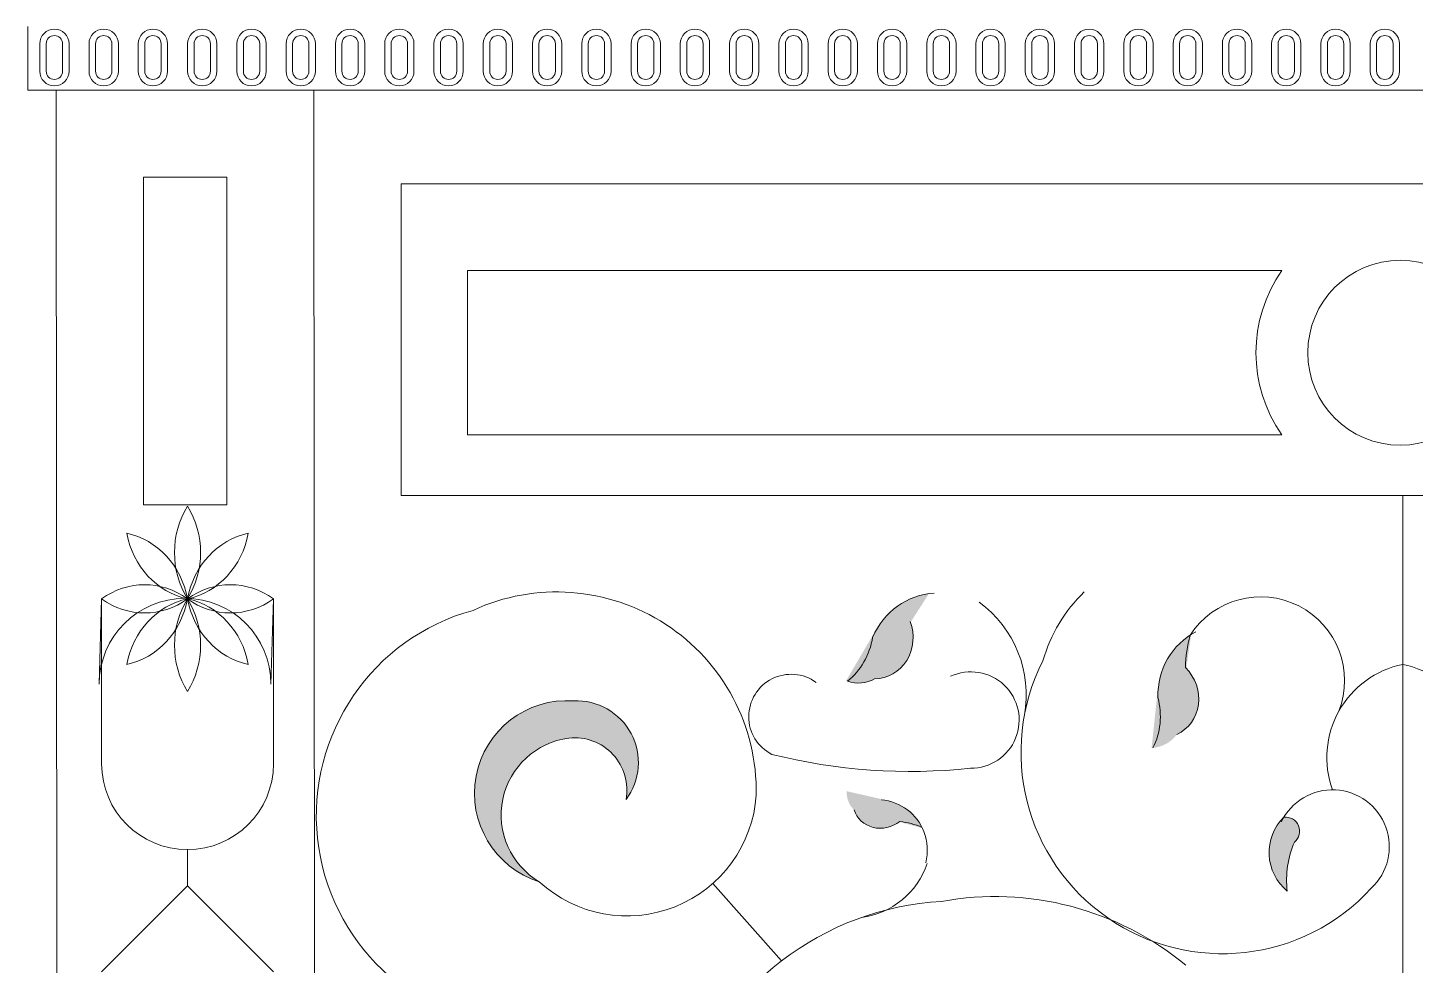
# Model space of a CAD drawing. Header units: inches. Extents: x 16.3 to 32.1, y 12.3 to 22.2.
# Drawn here: x 22.383 to 22.6787, y 18.3746 to 18.5745 of the extents above; entities that cross this region are included whole.
import ezdxf

# ---------------------------------------------------------------- set-up
doc = ezdxf.new("R2010")
doc.units = ezdxf.units.IN
doc.header["$MEASUREMENT"] = 0

msp = doc.modelspace()

# ---------------------------------------------------------------- hatches: boundary and pattern name
at = {"lineweight": 9}
h = msp.add_hatch(color=256, dxfattribs=at)
edge = h.paths.add_edge_path()
edge.add_ellipse((22.55956309772744, 18.44296237818249), major_axis=(0.003054262308462937, -0.007665959079349591), ratio=0.9263397930872965, start_angle=-37.75061388109561, end_angle=6.873714573109679)
edge.add_ellipse((22.56284745219002, 18.44497706495938), major_axis=(0.00347163578568185, -0.00871353380384566), ratio=0.9263397930854986, start_angle=-19.37108921013593, end_angle=88.20810283037177)
edge.add_ellipse((22.59318868372138, 18.43589682463431), major_axis=(0.009643824668901823, -0.0242052442896821), ratio=0.9263397930932752, start_angle=205.729590092741, end_angle=221.9704802523244, ccw=False)
edge.add_ellipse((22.57794475481872, 18.43676498136342), major_axis=(0.006442454473310687, -0.01617005593319201), ratio=0.9263397930883474, start_angle=167.965708002471, end_angle=222.9513737979469)
edge.add_ellipse((22.54798880451027, 18.44820814965419), major_axis=(0.006034337096128615, -0.01514571329398146), ratio=0.9263397930863889, start_angle=375.8734773890548, end_angle=416.5875187406145, ccw=False)
h = msp.add_hatch(color=256, dxfattribs=at)
edge = h.paths.add_edge_path()
edge.add_ellipse((22.62130833427758, 18.42885319259108), major_axis=(0.00594062797851342, -0.005727511333560475), ratio=0.9263397930872971, start_angle=-37.75061388109562, end_angle=6.873714573109677)
edge.add_ellipse((22.62347134698388, 18.43204181660446), major_axis=(0.006752431388141991, -0.006510191758129875), ratio=0.9263397930854984, start_angle=-19.37108921013593, end_angle=88.20810283037177)
edge.add_ellipse((22.65485939310835, 18.43626457112296), major_axis=(0.01875751617594094, -0.01808460097090957), ratio=0.9263397930932749, start_angle=205.729590092741, end_angle=221.9704802523244, ccw=False)
edge.add_ellipse((22.64061098004011, 18.43077696786016), major_axis=(0.01253075912576361, -0.01208122527955386), ratio=0.9263397930883468, start_angle=167.965708002471, end_angle=222.9513737979469)
edge.add_ellipse((22.60860076899417, 18.42886609157875), major_axis=(0.01173695909652754, -0.01131590237407694), ratio=0.926339793086389, start_angle=375.8734773890548, end_angle=416.5875187406145, ccw=False)
for points in [[(22.49830966280404, 18.42307181455041, -0.501541761877517), (22.5104747395152, 18.40994738925813, 0.6344124819784599), (22.49929593340615, 18.43099361650834, 0.8890552406652162), (22.49198360226188, 18.39244815553124, -0.7148687783601007)], [(22.65288936439548, 18.40090228114105, 0.7520325571074201), (22.65065623091597, 18.40620646960841, 0.4446220346575475), (22.65137651585096, 18.39046001567981, -0.128167594988372)]]:
    msp.add_hatch(color=256, dxfattribs=at).paths.add_polyline_path(points)
h = msp.add_hatch(color=256, dxfattribs=at)
edge = h.paths.add_edge_path()
edge.add_ellipse((22.56309724392818, 18.41189094897799), major_axis=(-0.004474112844140871, -0.003653639721828371), ratio=0.9263397930872967, start_angle=-37.75061388109561, end_angle=6.873714573109678)
edge.add_ellipse((22.56513397289576, 18.41012282874379), major_axis=(-0.005085512863547964, -0.004152919797021072), ratio=0.9263397930854984, start_angle=-19.37108921013593, end_angle=88.20810283037177)
edge.add_ellipse((22.56546344030418, 18.38795570019933), major_axis=(-0.01412699875585865, -0.01153635717122808), ratio=0.9263397930932754, start_angle=205.729590092741, end_angle=221.9704802523244, ccw=False)
edge.add_ellipse((22.56283202193323, 18.39831474740214), major_axis=(-0.009437391224270246, -0.007706740676606086), ratio=0.9263397930883472, start_angle=167.965708002471, end_angle=222.9513737979469)
edge.add_ellipse((22.56416109696433, 18.42072240320733), major_axis=(-0.00883955023508259, -0.0072185331456135), ratio=0.9263397930863889, start_angle=375.8734773890548, end_angle=416.5875187406145, ccw=False)

# ---------------------------------------------------------------- linework, layer by layer
for p, q in [((22.38296662207757, 18.57475894064459), (22.38296662207757, 18.56118154882159)), ((22.38552419495705, 18.5710509273542), (22.38552419495705, 18.56519011246716)), ((22.38690551921884, 18.5710509273542), (22.38690551921884, 18.56519011246716)), ((22.39038965877411, 18.5710509273542), (22.39038965877411, 18.56519011246716)), ((22.3917709830359, 18.5710509273542), (22.3917709830359, 18.56519011246716)), ((22.39602515864946, 18.5710509273542), (22.39602515864946, 18.56519011246716)), ((22.39740648291125, 18.5710509273542), (22.39740648291125, 18.56519011246716)), ((22.40089062246724, 18.5710509273542), (22.40089062246724, 18.56519011246716)), ((22.40227194672903, 18.5710509273542), (22.40227194672903, 18.56519011246716)), ((22.40652612234188, 18.5710509273542), (22.40652612234188, 18.56519011246716)), ((22.40790744660367, 18.5710509273542), (22.40790744660367, 18.56519011246716)), ((22.41139158615893, 18.5710509273542), (22.41139158615893, 18.56519011246716)), ((22.41277291042072, 18.5710509273542), (22.41277291042072, 18.56519011246716)), ((22.41702708603428, 18.5710509273542), (22.41702708603428, 18.56519011246716)), ((22.41840841029607, 18.5710509273542), (22.41840841029607, 18.56519011246716)), ((22.42189254985207, 18.5710509273542), (22.42189254985207, 18.56519011246716)), ((22.42327387411385, 18.5710509273542), (22.42327387411385, 18.56519011246716)), ((22.4275280497267, 18.5710509273542), (22.4275280497267, 18.56519011246716)), ((22.42890937398848, 18.5710509273542), (22.42890937398848, 18.56519011246716)), ((22.43239351354447, 18.5710509273542), (22.43239351354447, 18.56519011246716)), ((22.43377483780554, 18.5710509273542), (22.43377483780554, 18.56519011246716)), ((22.43802901341984, 18.5710509273542), (22.43802901341984, 18.56519011246716)), ((22.43941033768162, 18.5710509273542), (22.43941033768162, 18.56519011246716)), ((22.44289447723688, 18.5710509273542), (22.44289447723688, 18.56519011246716)), ((22.44427580149867, 18.5710509273542), (22.44427580149867, 18.56519011246716)), ((22.44852997711152, 18.5710509273542), (22.44852997711152, 18.56519011246716)), ((22.44991130137331, 18.5710509273542), (22.44991130137331, 18.56519011246716)), ((22.4533954409293, 18.5710509273542), (22.4533954409293, 18.56519011246716)), ((22.45477676519108, 18.5710509273542), (22.45477676519108, 18.56519011246716)), ((22.45903094080465, 18.5710509273542), (22.45903094080465, 18.56519011246716)), ((22.46041226506644, 18.5710509273542), (22.46041226506644, 18.56519011246716)), ((22.46389640462171, 18.5710509273542), (22.46389640462171, 18.56519011246716)), ((22.46527772888349, 18.5710509273542), (22.46527772888349, 18.56519011246716)), ((22.46953190449706, 18.5710509273542), (22.46953190449706, 18.56519011246716)), ((22.47091322875812, 18.5710509273542), (22.47091322875812, 18.56519011246716)), ((22.47439736831411, 18.5710509273542), (22.47439736831411, 18.56519011246716)), ((22.4757786925759, 18.5710509273542), (22.4757786925759, 18.56519011246716)), ((22.48003286818875, 18.5710509273542), (22.48003286818875, 18.56519011246716)), ((22.48141419245054, 18.5710509273542), (22.48141419245054, 18.56519011246716)), ((22.48489833200652, 18.5710509273542), (22.48489833200652, 18.56519011246716)), ((22.48627965626831, 18.5710509273542), (22.48627965626831, 18.56519011246716)), ((22.49053383188188, 18.5710509273542), (22.49053383188188, 18.56519011246716)), ((22.49191515614367, 18.5710509273542), (22.49191515614367, 18.56519011246716)), ((22.49539929569894, 18.5710509273542), (22.49539929569894, 18.56519011246716)), ((22.49678061996072, 18.5710509273542), (22.49678061996072, 18.56519011246716)), ((22.50103479557429, 18.5710509273542), (22.50103479557429, 18.56519011246716)), ((22.50241611983608, 18.5710509273542), (22.50241611983608, 18.56519011246716)), ((22.50590025939207, 18.5710509273542), (22.50590025939207, 18.56519011246716)), ((22.50728158365386, 18.5710509273542), (22.50728158365386, 18.56519011246716)), ((22.51153575926671, 18.5710509273542), (22.51153575926671, 18.56519011246716)), ((22.51291708352849, 18.5710509273542), (22.51291708352849, 18.56519011246716)), ((22.51640122308448, 18.5710509273542), (22.51640122308448, 18.56519011246716)), ((22.51778254734554, 18.5710509273542), (22.51778254734554, 18.56519011246716)), ((22.52203672295911, 18.5710509273542), (22.52203672295911, 18.56519011246716)), ((22.5234180472209, 18.5710509273542), (22.5234180472209, 18.56519011246716)), ((22.52690218677617, 18.5710509273542), (22.52690218677617, 18.56519011246716)), ((22.52828351103796, 18.5710509273542), (22.52828351103796, 18.56519011246716)), ((22.53253768665152, 18.5710509273542), (22.53253768665152, 18.56519011246716)), ((22.53391901091331, 18.5710509273542), (22.53391901091331, 18.56519011246716)), ((22.5374031504693, 18.5710509273542), (22.5374031504693, 18.56519011246716)), ((22.53878447473108, 18.5710509273542), (22.53878447473108, 18.56519011246716)), ((22.54303865034394, 18.5710509273542), (22.54303865034394, 18.56519011246716)), ((22.54441997460572, 18.5710509273542), (22.54441997460572, 18.56519011246716)), ((22.54790411416099, 18.5710509273542), (22.54790411416099, 18.56519011246716)), ((22.54928543842278, 18.5710509273542), (22.54928543842278, 18.56519011246716)), ((22.55353961403706, 18.5710509273542), (22.55353961403706, 18.56519011246716)), ((22.55492093829813, 18.5710509273542), (22.55492093829813, 18.56519011246716)), ((22.55840507785413, 18.5710509273542), (22.55840507785413, 18.56519011246716)), ((22.55978640211591, 18.5710509273542), (22.55978640211591, 18.56519011246716)), ((22.56404057772875, 18.5710509273542), (22.56404057772875, 18.56519011246716)), ((22.56542190199054, 18.5710509273542), (22.56542190199054, 18.56519011246716)), ((22.56890604154653, 18.5710509273542), (22.56890604154653, 18.56519011246716)), ((22.57028736580832, 18.5710509273542), (22.57028736580832, 18.56519011246716)), ((22.57454154142189, 18.5710509273542), (22.57454154142189, 18.56519011246716)), ((22.57592286568368, 18.5710509273542), (22.57592286568368, 18.56519011246716)), ((22.57940700523894, 18.5710509273542), (22.57940700523894, 18.56519011246716)), ((22.58078832950073, 18.5710509273542), (22.58078832950073, 18.56519011246716)), ((22.58504250511358, 18.5710509273542), (22.58504250511358, 18.56519011246716)), ((22.58642382937536, 18.5710509273542), (22.58642382937536, 18.56519011246716)), ((22.58990796893136, 18.5710509273542), (22.58990796893136, 18.56519011246716)), ((22.59128929319314, 18.5710509273542), (22.59128929319314, 18.56519011246716)), ((22.59554346880671, 18.5710509273542), (22.59554346880671, 18.56519011246716)), ((22.5969247930685, 18.5710509273542), (22.5969247930685, 18.56519011246716)), ((22.60040893262376, 18.5710509273542), (22.60040893262376, 18.56519011246716)), ((22.60179025688555, 18.5710509273542), (22.60179025688555, 18.56519011246716)), ((22.60604443249912, 18.5710509273542), (22.60604443249912, 18.56519011246716)), ((22.6074257567609, 18.5710509273542), (22.6074257567609, 18.56519011246716)), ((22.61090989631617, 18.5710509273542), (22.61090989631617, 18.56519011246716)), ((22.61229122057797, 18.5710509273542), (22.61229122057797, 18.56519011246716)), ((22.61654539619081, 18.5710509273542), (22.61654539619081, 18.56519011246716)), ((22.61792672045259, 18.5710509273542), (22.61792672045259, 18.56519011246716)), ((22.62141086000858, 18.5710509273542), (22.62141086000858, 18.56519011246716)), ((22.62279218427037, 18.5710509273542), (22.62279218427037, 18.56519011246716)), ((22.62704635988393, 18.5710509273542), (22.62704635988393, 18.56519011246716)), ((22.62842768414572, 18.5710509273542), (22.62842768414572, 18.56519011246716)), ((22.631911823701, 18.5710509273542), (22.631911823701, 18.56519011246716)), ((22.63329314796278, 18.5710509273542), (22.63329314796278, 18.56519011246716)), ((22.63754732357635, 18.5710509273542), (22.63754732357635, 18.56519011246716)), ((22.63892864783742, 18.5710509273542), (22.63892864783742, 18.56519011246716)), ((22.64241278739341, 18.5710509273542), (22.64241278739341, 18.56519011246716)), ((22.6437941116552, 18.5710509273542), (22.6437941116552, 18.56519011246716)), ((22.64804828726876, 18.5710509273542), (22.64804828726876, 18.56519011246716)), ((22.64942961153055, 18.5710509273542), (22.64942961153055, 18.56519011246716)), ((22.65291375108654, 18.5710509273542), (22.65291375108654, 18.56519011246716)), ((22.65429507534832, 18.5710509273542), (22.65429507534832, 18.56519011246716)), ((22.65854925096117, 18.5710509273542), (22.65854925096117, 18.56519011246716)), ((22.65993057522296, 18.5710509273542), (22.65993057522296, 18.56519011246716)), ((22.66341471477823, 18.5710509273542), (22.66341471477823, 18.56519011246716)), ((22.66479603904001, 18.5710509273542), (22.66479603904001, 18.56519011246716)), ((22.66905021465358, 18.5710509273542), (22.66905021465358, 18.56519011246716)), ((22.67043153891537, 18.5710509273542), (22.67043153891537, 18.56519011246716)), ((22.67391567847135, 18.5710509273542), (22.67391567847135, 18.56519011246716)), ((22.67529700273314, 18.5710509273542), (22.67529700273314, 18.56519011246716)), ((22.38296662207757, 18.56118154882159), (22.97410054789885, 18.56118154882159)), ((22.38905507101902, 18.56118154882159), (22.97410054789885, 18.56118154882159)), ((22.38905507101902, 18.56118154882159), (22.38957657310456, 17.71139646131428)), ((22.67546167232261, 18.56118154882159), (22.38905507101902, 18.56118154882159)), ((22.44393658555097, 18.56118154882159), (22.44445808763724, 17.71139646131428)), ((22.67546167232261, 18.56118154882159), (22.96186827362765, 18.56118154882159)), ((22.42536286842819, 18.54260783170026), (22.40762878814107, 18.54260783170026)), ((22.40762878814107, 18.54260783170026), (22.40762878814107, 18.47278674467577)), ((22.42536286842819, 18.47278674467577), (22.42536286842819, 18.54260783170026)), ((22.67546167232261, 18.54119499354951), (22.46251030267231, 18.54119499354951)), ((22.46251030267231, 18.54119499354951), (22.46251030267231, 18.47475145187777)), ((22.67546167232261, 18.54119499354951), (22.88841304197364, 18.54119499354951)), ((22.65020597959676, 18.52273839942268), (22.47666939662142, 18.52273839942268)), ((22.47666939662142, 18.52273839942268), (22.47666939662142, 18.48767100203875)), ((22.47666939662142, 18.48767100203875), (22.65020597959676, 18.48767100203875)), ((22.46251030267231, 18.47475145187777), (22.67546167232261, 18.47475145187777)), ((22.88841304197364, 18.47475145187777), (22.67546167232261, 18.47475145187777)), ((22.67598317440888, 18.47475145187777), (22.67598317440888, 17.71139646131428)), ((22.40762878814107, 18.47278674467577), (22.42536286842819, 18.47278674467577)), ((22.39818691344156, 18.43454377512335), (22.39870841552784, 18.45273631160627)), ((22.39870841552784, 18.45273631160627), (22.39870841552784, 18.41759797762577)), ((22.43532624521325, 18.45273631160627), (22.43480474312771, 18.43454377512335)), ((22.43532624521325, 18.41759797762577), (22.43532624521325, 18.45273631160627)), ((22.4170173303709, 18.39156651653814), (22.4170173303709, 18.39928906278487)), ((22.54362580501513, 18.37559340121781), (22.5289849065449, 18.3921043746583)), ((22.39870841552784, 18.37325760169436), (22.4170173303709, 18.39156651653814)), ((22.4170173303709, 18.39156651653814), (22.43532624521325, 18.37325760169436))]:
    msp.add_line(p, q, dxfattribs=at)
for centre, radius, start, end in [((22.38864758899648, 18.5710509273542), 0.003123394039518212, 0, 180), ((22.38864758899648, 18.5710509273542), 0.001742069777861396, 0, 180), ((22.39914855268889, 18.5710509273542), 0.003123394039518212, 0, 180), ((22.39914855268889, 18.5710509273542), 0.001742069777861396, 0, 180), ((22.40964951638202, 18.5710509273542), 0.003123394039518212, 0, 180), ((22.40964951638202, 18.5710509273542), 0.001742069777861396, 0, 180), ((22.42015048007371, 18.5710509273542), 0.003123394039518212, 0, 180), ((22.42015048007371, 18.5710509273542), 0.001742069777861396, 0, 180), ((22.43065144376684, 18.5710509273542), 0.003123394039518212, 0, 180), ((22.43065144376684, 18.5710509273542), 0.001742069777861396, 0, 180), ((22.44115240745852, 18.5710509273542), 0.003123394039518212, 0, 180), ((22.44115240745852, 18.5710509273542), 0.001742069777861396, 0, 180), ((22.45165337115166, 18.5710509273542), 0.003123394039518212, 0, 180), ((22.45165337115166, 18.5710509273542), 0.001742069777861396, 0, 180), ((22.46215433484407, 18.5710509273542), 0.003123394039518212, 0, 180), ((22.46215433484407, 18.5710509273542), 0.001742069777861396, 0, 180), ((22.47265529853648, 18.5710509273542), 0.003123394039518212, 0, 180), ((22.47265529853648, 18.5710509273542), 0.001742069777861396, 0, 180), ((22.4831562622289, 18.5710509273542), 0.003123394039518212, 0, 180), ((22.4831562622289, 18.5710509273542), 0.001742069777861396, 0, 180), ((22.4936572259213, 18.5710509273542), 0.003123394039518212, 0, 180), ((22.4936572259213, 18.5710509273542), 0.001742069777861396, 0, 180), ((22.50415818961371, 18.5710509273542), 0.003123394039518212, 0, 180), ((22.50415818961371, 18.5710509273542), 0.001742069777861396, 0, 180), ((22.51465915330613, 18.5710509273542), 0.003123394039518212, 0, 180), ((22.51465915330613, 18.5710509273542), 0.001742069777861396, 0, 180), ((22.52516011699853, 18.5710509273542), 0.003123394039518212, 0, 180), ((22.52516011699853, 18.5710509273542), 0.001742069777861396, 0, 180), ((22.53566108069094, 18.5710509273542), 0.003123394039518212, 0, 180), ((22.53566108069094, 18.5710509273542), 0.001742069777861396, 0, 180), ((22.54616204438408, 18.5710509273542), 0.003123394039518212, 0, 180), ((22.54616204438408, 18.5710509273542), 0.001742069777861396, 0, 180), ((22.55666300807577, 18.5710509273542), 0.003123394039518212, 0, 180), ((22.55666300807577, 18.5710509273542), 0.001742069777861396, 0, 180), ((22.5671639717689, 18.5710509273542), 0.003123394039518212, 0, 180), ((22.5671639717689, 18.5710509273542), 0.001742069777861396, 0, 180), ((22.57766493546058, 18.5710509273542), 0.003123394039518212, 0, 180), ((22.57766493546058, 18.5710509273542), 0.001742069777861396, 0, 180), ((22.58816589915372, 18.5710509273542), 0.003123394039518212, 0, 180), ((22.58816589915372, 18.5710509273542), 0.001742069777861396, 0, 180), ((22.59866686284612, 18.5710509273542), 0.003123394039518212, 0, 180), ((22.59866686284612, 18.5710509273542), 0.001742069777861396, 0, 180), ((22.60916782653782, 18.5710509273542), 0.003123394039518212, 0, 180), ((22.60916782653782, 18.5710509273542), 0.001742069777861396, 0, 180), ((22.61966879023095, 18.5710509273542), 0.003123394039518212, 0, 180), ((22.61966879023095, 18.5710509273542), 0.001742069777861396, 0, 180), ((22.63016975392336, 18.5710509273542), 0.003123394039518212, 0, 180), ((22.63016975392336, 18.5710509273542), 0.001742069777861396, 0, 180), ((22.64067071761577, 18.5710509273542), 0.003123394039518212, 0, 180), ((22.64067071761577, 18.5710509273542), 0.001742069777861396, 0, 180), ((22.65117168130818, 18.5710509273542), 0.003123394039518212, 0, 180), ((22.65117168130818, 18.5710509273542), 0.001742069777861396, 0, 180), ((22.66167264500059, 18.5710509273542), 0.003123394039518212, 0, 180), ((22.66167264500059, 18.5710509273542), 0.001742069777861396, 0, 180), ((22.672173608693, 18.5710509273542), 0.003123394039518212, 0, 180), ((22.672173608693, 18.5710509273542), 0.001742069777861396, 0, 180), ((22.38864758899648, 18.56519011246716), 0.003123394039518212, 180, 0), ((22.38864758899648, 18.56519011246716), 0.001742069777861396, 180, 0), ((22.39914855268889, 18.56519011246716), 0.003123394039518212, 180, 0), ((22.39914855268889, 18.56519011246716), 0.001742069777861396, 180, 0), ((22.40964951638202, 18.56519011246716), 0.003123394039518212, 180, 0), ((22.40964951638202, 18.56519011246716), 0.001742069777861396, 180, 0), ((22.42015048007371, 18.56519011246716), 0.003123394039518212, 180, 0), ((22.42015048007371, 18.56519011246716), 0.001742069777861396, 180, 0), ((22.43065144376684, 18.56519011246716), 0.003123394039518212, 180, 0), ((22.43065144376684, 18.56519011246716), 0.001742069777861396, 180, 0), ((22.44115240745852, 18.56519011246716), 0.003123394039518212, 180, 0), ((22.44115240745852, 18.56519011246716), 0.001742069777861396, 180, 0), ((22.45165337115166, 18.56519011246716), 0.003123394039518212, 180, 0), ((22.45165337115166, 18.56519011246716), 0.001742069777861396, 180, 0), ((22.46215433484407, 18.56519011246716), 0.003123394039518212, 180, 0), ((22.46215433484407, 18.56519011246716), 0.001742069777861396, 180, 0), ((22.47265529853648, 18.56519011246716), 0.003123394039518212, 180, 0), ((22.47265529853648, 18.56519011246716), 0.001742069777861396, 180, 0), ((22.4831562622289, 18.56519011246716), 0.003123394039518212, 180, 0), ((22.4831562622289, 18.56519011246716), 0.001742069777861396, 180, 0), ((22.4936572259213, 18.56519011246716), 0.003123394039518212, 180, 0), ((22.4936572259213, 18.56519011246716), 0.001742069777861396, 180, 0), ((22.50415818961371, 18.56519011246716), 0.003123394039518212, 180, 0), ((22.50415818961371, 18.56519011246716), 0.001742069777861396, 180, 0), ((22.51465915330613, 18.56519011246716), 0.003123394039518212, 180, 0), ((22.51465915330613, 18.56519011246716), 0.001742069777861396, 180, 0), ((22.52516011699853, 18.56519011246716), 0.003123394039518212, 180, 0), ((22.52516011699853, 18.56519011246716), 0.001742069777861396, 180, 0), ((22.53566108069094, 18.56519011246716), 0.003123394039518212, 180, 0), ((22.53566108069094, 18.56519011246716), 0.001742069777861396, 180, 0), ((22.54616204438408, 18.56519011246716), 0.003123394039518212, 180, 0), ((22.54616204438408, 18.56519011246716), 0.001742069777861396, 180, 0), ((22.55666300807577, 18.56519011246716), 0.003123394039518212, 180, 0), ((22.55666300807577, 18.56519011246716), 0.001742069777861396, 180, 0), ((22.5671639717689, 18.56519011246716), 0.003123394039518212, 180, 0), ((22.5671639717689, 18.56519011246716), 0.001742069777861396, 180, 0), ((22.57766493546058, 18.56519011246716), 0.003123394039518212, 180, 0), ((22.57766493546058, 18.56519011246716), 0.001742069777861396, 180, 0), ((22.58816589915372, 18.56519011246716), 0.003123394039518212, 180, 0), ((22.58816589915372, 18.56519011246716), 0.001742069777861396, 180, 0), ((22.59866686284612, 18.56519011246716), 0.003123394039518212, 180, 0), ((22.59866686284612, 18.56519011246716), 0.001742069777861396, 180, 0), ((22.60916782653782, 18.56519011246716), 0.003123394039518212, 180, 0), ((22.60916782653782, 18.56519011246716), 0.001742069777861396, 180, 0), ((22.61966879023095, 18.56519011246716), 0.003123394039518212, 180, 0), ((22.61966879023095, 18.56519011246716), 0.001742069777861396, 180, 0), ((22.63016975392336, 18.56519011246716), 0.003123394039518212, 180, 0), ((22.63016975392336, 18.56519011246716), 0.001742069777861396, 180, 0), ((22.64067071761577, 18.56519011246716), 0.003123394039518212, 180, 0), ((22.64067071761577, 18.56519011246716), 0.001742069777861396, 180, 0), ((22.65117168130818, 18.56519011246716), 0.003123394039518212, 180, 0), ((22.65117168130818, 18.56519011246716), 0.001742069777861396, 180, 0), ((22.66167264500059, 18.56519011246716), 0.003123394039518212, 180, 0), ((22.66167264500059, 18.56519011246716), 0.001742069777861396, 180, 0), ((22.672173608693, 18.56519011246716), 0.003123394039518212, 180, 0), ((22.672173608693, 18.56519011246716), 0.001742069777861396, 180, 0), ((22.67546167232261, 18.50520470073071), 0.01970791742522374, 90, 270), ((22.67546167232261, 18.50520470073071), 0.01970791742522374, 270, 90), ((22.67546167232261, 18.50520470073071), 0.03074541599949801, 145.2297864820451, 214.7702135179547), ((22.49570343358052, 18.4116976646809), 0.04251536287294035, 358.9513086841072, 114.7975046408136), ((22.63081580809911, 18.43060183856148), 0.03274631517867296, 133.8601290046988, 164.1589905024495), ((22.41649582828463, 18.43454377512335), 0.01830891484306851, 0, 180), ((22.64570555806768, 18.43528244212582), 0.01789354954804385, 338.8506847723918, 147.0576468277399), ((22.48983891197073, 18.40652360736788), 0.04537578247520231, 105.2915026862165, 266.8174811855864), ((22.63758663879909, 18.42005194915989), 0.04294961635460406, 153.0151256327602, 317.5640851298337), ((22.54564387733719, 18.42763297838531), 0.009029764982724472, 53.8677501085004, 242.9004133220797), ((22.58396216971732, 18.42691191540933), 0.01027696346147449, 269.5307729506628, 114.9070788353709), ((22.68007859836181, 18.4189258461145), 0.02026751362594181, 101.6579393120196, 199.8584459297794), ((22.67188775045596, 18.4189258461145), 0.02026751362594181, 340.1415540702201, 78.34206068798035), ((22.49791138926145, 18.41128994427652), 0.01975225713382833, 85.98052812867371, 252.5359811402619), ((22.49992974409824, 18.41783831586487), 0.01317056001352521, 323.1921199727781, 92.75832681400695), ((22.50038319667498, 18.40667824553497), 0.01652418372555501, 97.20875315789701, 239.4479236243033), ((22.49949577289496, 18.4119710850452), 0.01116391744359771, 349.5561924523324, 96.09889943443976), ((22.57104762525493, 18.53751106502349), 0.1215548028224615, 255.9463700435992, 276.0589843478443), ((22.41701733037054, 18.41759797762577), 0.01830891484270736, 180, 0), ((22.5106745098259, 18.41275354960144), 0.02759817120560112, 227.3707495745992, 356.1896660896189), ((22.66101629766705, 18.39992586978313), 0.01211515238410486, 313.0390743350714, 154.1687999141261), ((22.6581199108225, 18.39865817745408), 0.01061523585401916, 134.6770661824353, 230.5610070048741), ((22.65100674407122, 18.40323185668607), 0.002995193067769525, 308.9430213882183, 96.72045100018325), ((22.67216673079025, 18.39277870438157), 0.02091911457223927, 157.1492036243509, 186.3637788382285), ((22.58910119076334, 18.32550684659925), 0.06377989678054932, 50.39277151744198, 100.2899488663331), ((22.58122635870281, 18.32661156225588), 0.06174967356838536, 93.26615731015842, 161.7566137424515)]:
    msp.add_arc(centre, radius, start, end, dxfattribs=at)
for centre, major_axis, ratio, start_param, end_param in [((22.43067569846591, 18.46261870842256), (-7.623851800744561e-14, 0.01774994331556511), 0.926339793090248, 0.9803202779845857, 2.161272375595936), ((22.40335896227661, 18.46261870842256), (7.623851800744556e-14, 0.01774994331565832), 0.926339793083197, 4.12191293158717, 5.30286502919148), ((22.42020207614932, 18.47015011994825), (-5.744646010998468e-13, 0.01774994331559993), 0.9263397930872806, 1.765718441358379, 2.946670538961186), ((22.4008862267508, 18.44929832286671), (-8.175281976769925e-13, 0.01774994331558976), 0.9263397930886206, -1.375874212241759, -0.1949221146384066), ((22.41383258459177, 18.47015011994825), (1.116045039803807e-13, 0.01774994331560636), 0.9263397930859952, 3.33651476819045, 4.517466865798236), ((22.43314843399175, 18.44929832286671), (-4.236162618073934e-13, 0.01774994331553338), 0.9263397930864739, 0.194922114568816, 1.375874212181926), ((22.407862872949, 18.43799186448506), (-2.274746422338127e-13, 0.01774994331556999), 0.9263397930865443, -0.5904760488192081, 0.5904760487915417), ((22.42617178779209, 18.43799186448506), (0, 0.01774994331558946), 0.9263397930859906, -0.5904760488050423, 0.5904760488050425), ((22.57794475481872, 18.43676498136342), (-0.006442454473323018, 0.01617005593317082), 0.9263397930917759, -0.2966250857729329, 0.7496428910267614), ((22.407862872949, 18.46748075872171), (1.645759259530006e-13, 0.01774994331560883), 0.9263397930874011, 2.551116604793669, 3.73206870240309), ((22.40088622675007, 18.45617430034872), (4.890743586520364e-13, 0.01774994331558899), 0.9263397930877386, 3.336514768210824, 4.517466865816627), ((22.42020207614932, 18.43532250325852), (1.023752225532332e-13, 0.01774994331561699), 0.9263397930860152, 0.1949221145975661, 1.375874212204736), ((22.43067569846591, 18.44285391478998), (-1.693069021467485e-13, 0.01774994331560225), 0.9263397930861254, 0.9803202779824444, 2.161272375590992), ((22.42617178779209, 18.46748075872171), (1.645759259530006e-13, 0.01774994331562823), 0.9263397930868487, 2.551116604794003, 3.732068702402759), ((22.40335896227661, 18.44285391478998), (-1.524770360148912e-13, 0.01774994331564096), 0.926339793084106, 4.121912931573261, 5.302865029177572), ((22.43314843399175, 18.45617430034872), (2.231314509739785e-13, 0.01774994331558806), 0.9263397930866647, 1.765718441400137, 2.946670539011838), ((22.41383258459177, 18.43532250325852), (1.866021101993023e-13, 0.01774994331561722), 0.9263397930853452, -1.37587421219077, -0.1949221145825368), ((22.57425101228507, 18.4334466576029), (-0.008499449036315856, 0.02133295111105488), 0.9263397930893562, 4.116126124886094, 5.313844237902456), ((22.64061098004011, 18.43077696786016), (-0.01253075912566116, 0.01208122527966577), 0.9263397930869353, -0.2966250857615544, 0.7496428910387523), ((22.54798880451027, 18.44820814965419), (-0.00603433709709986, 0.01514571329352069), 0.9263397930858294, 3.41863709769919, 4.129231171082659), ((22.60860076899417, 18.42886609157875), (-0.01173695909608446, 0.01131590237455842), 0.9263397930892662, 3.418637097811867, 4.129231171184964), ((22.56283202193323, 18.39831474740214), (0.009437391224386889, 0.007706740676452517), 0.9263397930953373, -0.2966250857532864, 0.7496428910393603), ((22.56283202193323, 18.39831474740214), (0.009437391225162932, 0.007706740675032453), 0.9263397930745764, -0.8826739523095563, -0.2966250856292032), ((22.55983880898764, 18.40008156075993), (0.01245063136685008, 0.01016740589891318), 0.9263397930838501, 4.116126124901936, 5.313844237912135)]:
    msp.add_ellipse(centre, major_axis=major_axis, ratio=ratio, start_param=start_param, end_param=end_param, dxfattribs=at)
at = {"lineweight": 9, "extrusion": (0, 0, -1)}
for centre, major_axis, ratio, start_param, end_param in [((22.56284745219002, 18.44497706495938), (-0.003471635785581025, 0.008713533803892805), 0.9263397930839559, 1.602070832251935, 3.479681939994002), ((22.65485939310835, 18.43626457112296), (-0.01875751617813618, 0.01808460096832856), 0.9263397930874953, -0.7325230689177606, -0.4490660621694874), ((22.62347134698388, 18.43204181660446), (-0.00675243138777755, 0.006510191758507811), 0.9263397930868175, 1.602070832210213, 3.479681939946344), ((22.55956309772744, 18.44296237818249), (-0.003054262308450915, 0.007665959079364864), 0.9263397930810935, 3.021623702448724, 3.800465160462093), ((22.56513397289576, 18.41012282874379), (0.005085512863635524, 0.004152919796934442), 0.9263397930840638, 1.602070832245381, 3.479681939989808), ((22.56546344030419, 18.38795570019933), (0.01412699875580978, 0.0115363571712605), 0.9263397930943456, -0.7325230690416187, -0.4490660623005312)]:
    msp.add_ellipse(centre, major_axis=major_axis, ratio=ratio, start_param=start_param, end_param=end_param, dxfattribs=at)

doc.saveas('drawing.dxf')
